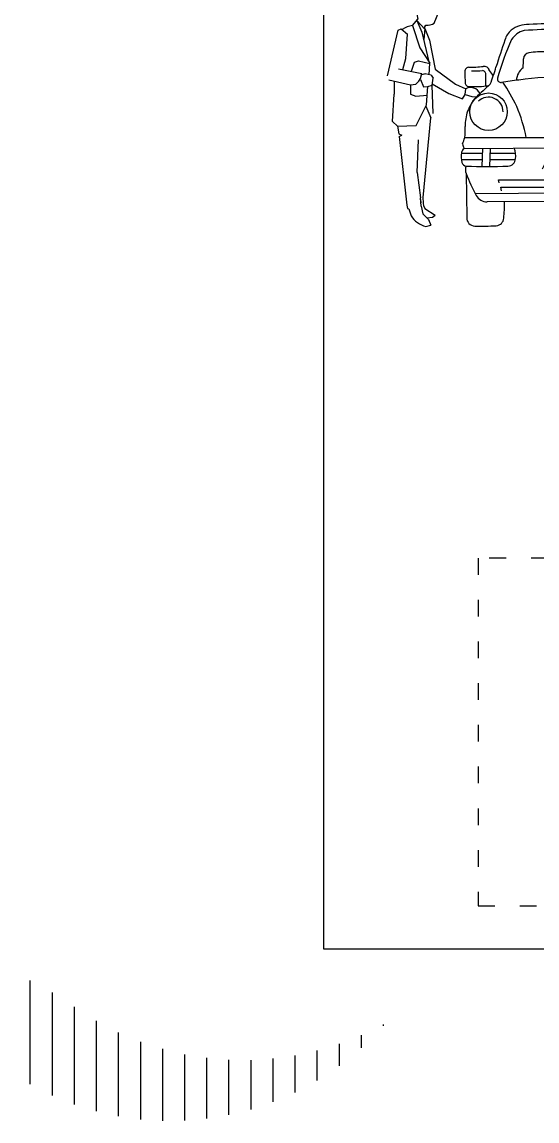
# Model space of a CAD drawing. Header units: millimetres. Extents: x 577 to 2337, y 236 to 943.
# Drawn here: x 799.49 to 803.2, y 684.38 to 692.29 of the extents above; entities that cross this region are included whole.
import ezdxf

# ---------------------------------------------------------------- set-up
doc = ezdxf.new("R2010")
doc.units = ezdxf.units.MM
doc.header["$LTSCALE"] = 0.01
doc.linetypes.add('ACAD_ISO03W100', pattern=[30, 12, -18])
doc.layers.add('06-Furn', color=4, linetype='Continuous')
doc.layers.add('08-Hatch', color=5, linetype='Continuous')

# ---------------------------------------------------------------- blocks, each defined once
blk = doc.blocks.new('bo1')
at = {"layer": '06-Furn', "color": 234}
for p, q in [((809.6486486764876, 716.0915444560279), (809.6512617190301, 716.1287956116585)), ((809.6512617190301, 716.1287956116585), (809.6725329689928, 716.161288480061)), ((809.8055470575426, 716.1687388602778), (809.8241243700528, 716.1267850505434)), ((809.6486486764876, 716.0915444560279), (809.6747302933333, 715.9604585535047)), ((809.825591955948, 716.0136130099716), (809.8241243700528, 716.1267850505434)), ((809.7934646620774, 715.9304212860819), (809.825591955948, 716.0136130099716)), ((809.5341636308589, 715.8812461306446), (809.5562768701121, 715.8910380971414)), ((809.5562768701121, 715.8910380971414), (809.6017602288989, 715.8515281850165)), ((809.6376122538865, 715.9155118650242), (809.6747302933333, 715.9604585535047)), ((809.6376122538865, 715.9155118650242), (809.6900200543158, 715.7540072871628)), ((809.666635401752, 715.9506563501658), (809.7039711458451, 715.8663408817575)), ((809.7256350839276, 715.8890151472675), (809.666635401752, 715.9506563501658)), ((809.7260343272628, 715.8936385465516), (809.7192608058468, 715.8151984292736)), ((809.7249180514041, 715.9053400386287), (809.7329670063285, 715.9176352085694)), ((809.7260343272628, 715.8936385465516), (809.7249180514041, 715.9053400386287)), ((809.7260343272628, 715.8936385465516), (809.7586906160185, 715.8098927263419)), ((809.456367276003, 715.5528800313947), (809.5341636308589, 715.8812461306446)), ((809.5895957161706, 715.678133915596), (809.6017602288989, 715.8515281850165)), ((809.7039711458451, 715.8663408817575), (809.7551314641454, 715.6545363327253)), ((809.6900200543158, 715.7540072871628), (809.7622087913004, 715.6437242724605)), ((809.7586906160185, 715.8098927263419), (809.8003607748881, 715.6014545454943)), ((809.5668853436215, 715.5978836084317), (809.5895957161706, 715.678133915596)), ((809.6504581812085, 715.6515641608457), (809.6804312124239, 715.6605902865012)), ((809.6804312124239, 715.6605902865012), (809.7620712493986, 715.6417637354413)), ((809.5355988482282, 715.604075506503), (809.704382703373, 715.5706715597192)), ((809.6300112242633, 715.5853903900737), (809.6504581812085, 715.6515641608457)), ((809.7563918104995, 715.5608084040833), (809.7622087913004, 715.6437242724605)), ((809.8003607748881, 715.6014545454943), (809.9447202957004, 715.4934703128284)), ((809.4653934016594, 715.52290700018), (809.6228373562691, 715.4885919875948)), ((809.5036549213554, 715.5145678770093), (809.5058601539207, 715.4219314692515)), ((809.6595045751305, 715.49208989461), (809.682285792634, 715.5133154509946)), ((809.682285792634, 715.5133154509946), (809.694859546759, 715.5328634445801)), ((809.6932568714794, 715.5261438173427), (809.7168373414327, 715.4728919425579)), ((809.694859546759, 715.5328634445801), (809.704382703373, 715.5706715597192)), ((809.7269917279027, 715.5663628939252), (809.7013932350959, 715.5588029991768)), ((809.7264261833255, 715.5663089432195), (809.7269917279027, 715.5663628939252)), ((809.7703705743357, 715.5581674284505), (809.7269917279027, 715.5663628939252)), ((809.7703705743357, 715.5581674284505), (809.7849249186334, 715.5348885848811)), ((809.7773663883663, 715.4848329907278), (809.7849249186334, 715.5348885848811)), ((810.637487175227, 715.4385323217825), (810.6530464469107, 715.500526656931)), ((810.6530464469107, 715.500526656931), (810.9404231685986, 715.4978437149216)), ((810.9404231685986, 715.4978437149216), (811.2061529340718, 715.4991178418672)), ((811.2061529340718, 715.4991178418672), (811.221572701572, 715.4370886608481)), ((809.4939596422838, 715.2234580461449), (809.5058601539207, 715.4219314692515)), ((809.6228373562691, 715.4885919875948), (809.6595045751305, 715.49208989461)), ((809.6228373562691, 715.4885919875948), (809.6231389826538, 715.4207857685124)), ((809.6231389826538, 715.4207857685124), (809.6615551550228, 715.4059500660973)), ((809.7168373414327, 715.4728919425579), (809.7473933571509, 715.4758068650711)), ((809.7382221669646, 715.3450797362839), (809.7473933571509, 715.4758068650711)), ((809.7473933571509, 715.4758068650711), (809.7773663883663, 715.4848329907278)), ((809.7843824706625, 715.281997317984), (809.7773663883663, 715.4848329907278)), ((809.7789392136114, 715.4952488651589), (809.8989333049154, 715.4249920643101)), ((809.8989333049154, 715.4249920643101), (809.9951034930564, 715.3875842746273)), ((809.9447202957004, 715.4934703128284), (810.0199793582452, 715.459450294571)), ((809.9951034930564, 715.3875842746273), (810.0147693470576, 715.4186429606434)), ((810.0147693470576, 715.4186429606434), (810.0199793582452, 715.459450294571)), ((810.0147693470576, 715.4186429606434), (810.0639744428249, 715.4050104171292)), ((809.6615551550228, 715.4059500660973), (809.7430378636034, 715.4137231927978)), ((809.6630430186786, 715.1964202057085), (809.7382221669646, 715.3450797362839)), ((810.0639744428249, 715.4050104171292), (810.0969266901319, 715.4015139013544)), ((809.7333513196684, 715.3354481045211), (809.7689637837448, 715.2496923487588)), ((809.4939596422838, 715.2234580461449), (809.5280135650174, 715.189705749796)), ((809.5280135650174, 715.189705749796), (809.6630430186786, 715.1964202057085)), ((809.5280135650174, 715.189705749796), (809.5393716286835, 715.1352879060063)), ((809.7125967013942, 714.6769679385039), (809.7689637837448, 715.2496923487588)), ((810.9346904308114, 715.1586522318935), (810.9018982722847, 715.2039801830501)), ((810.9752558851106, 715.2300910988665), (810.9195300258945, 715.2308670033631)), ((810.9563853693181, 715.1577492905012), (810.9928306840521, 715.2001955842238)), ((809.5393716286835, 715.1352879060063), (809.5588712071195, 715.1248144532268)), ((809.5405120200584, 715.1166848190938), (809.5588712071195, 715.1248144532268)), ((809.5405120200584, 715.1166848190938), (809.5961390268039, 714.6236341392292)), ((810.0131450047267, 715.1090942894621), (810.9436159452454, 715.1080476767925)), ((810.9436159452454, 715.1080476767925), (811.8451721759194, 715.1062469183485)), ((809.6706623537433, 714.8579720948013), (809.679064958365, 715.0931127367701)), ((810.0083033212433, 715.0310588852985), (810.9442125335482, 715.0352120915445)), ((810.1396877397493, 715.0316419189726), (810.1350396353811, 714.9008231703879)), ((810.1954197755186, 715.0318892363825), (810.1892858455686, 714.9007716531592)), ((810.9442125335482, 715.0352120915445), (811.8498382957479, 715.0282008195895)), ((811.6627241829484, 715.0294521128485), (811.6685631302827, 714.8983210622932)), ((811.7184555213099, 715.0290794191637), (811.7228093191007, 714.8982505450654)), ((810.1383708389477, 714.9945783546386), (809.9884537904437, 714.9948197136796)), ((810.1367204021809, 714.9481275747198), (809.9887461195177, 714.9483658060158)), ((810.3784042662884, 714.9477384756424), (810.1914971200678, 714.9480393869121)), ((810.378479053834, 714.9941917922656), (810.1936701365486, 714.9944893254974)), ((810.5966524027391, 714.937612955338), (810.5995308129715, 714.9435325926129)), ((810.5995308129715, 714.9435325926129), (810.9449853191983, 714.9408651273948)), ((811.4795508464596, 714.9457132139028), (811.6664581966762, 714.9455936510162)), ((811.479580562249, 714.9921665812249), (811.6643896812312, 714.9920483605488)), ((811.7196890391862, 714.9920129860652), (811.8696062513046, 714.9919170854223)), ((811.7212349743423, 714.9455586108193), (811.8692094185027, 714.945463952939)), ((810.5707603098491, 714.8828644033015), (810.5966524027391, 714.937612955338)), ((810.9449853191983, 714.9408651273948), (811.2584153976132, 714.9420047961862)), ((811.2584153976132, 714.9420047961862), (811.2612804835227, 714.9360786985012)), ((811.2612804835227, 714.9360786985012), (811.2870493464799, 714.8812720371748)), ((809.6706623537433, 714.8579720948013), (809.6942630919639, 714.6752189849964)), ((810.0225701572855, 714.850318281136), (810.0269603954877, 714.5338939180324)), ((810.2593002974246, 714.783748791549), (810.2561635018066, 714.805793667892)), ((810.2561635018066, 714.805793667892), (810.9460994966868, 714.8048387085978)), ((810.9460994966868, 714.8048387085978), (811.6014719771994, 714.8034937678708)), ((811.6014719771994, 714.8034937678708), (811.5982855965268, 714.7814560039801)), ((811.8351648948811, 714.8474927680031), (811.8300628275393, 714.5310790820326)), ((810.0872318660696, 714.7060881507455), (810.9468591894766, 714.712090210403)), ((810.2727971127171, 714.7515144990862), (810.9465352843109, 714.7516347719461)), ((810.2764932980064, 714.7254570396285), (810.2727971127171, 714.7515144990862)), ((810.9465352843109, 714.7516347719461), (811.5847162998981, 714.7492521560303)), ((810.9468591894766, 714.712090210403), (811.7701788841588, 714.7034084680158)), ((811.5847162998981, 714.7492521560303), (811.5809615041218, 714.7232030775735)), ((809.7000929369888, 714.6141069535606), (809.6942630919639, 714.6752189849964)), ((809.6977609989783, 714.6385517661348), (809.6954290609686, 714.6629965787091)), ((809.7160946084094, 714.6403007196426), (809.7125967013942, 714.6769679385039)), ((809.7184265464199, 714.6158559070683), (809.7160946084094, 714.6403007196426)), ((810.9473642013037, 714.6504349083075), (810.1725808111224, 714.6458987188194)), ((811.684694750642, 714.6434111926169), (810.9473642013037, 714.6504349083075)), ((809.5961390268039, 714.6236341392292), (809.6013703708638, 714.5986307793306)), ((809.6013703708638, 714.5986307793306), (809.6108018959377, 714.5959373667699)), ((809.6108018959377, 714.5959373667699), (809.6264769138154, 714.5454153084196)), ((809.7000929369888, 714.6141069535606), (809.7114510006548, 714.5596891097709)), ((809.7114510006548, 714.5596891097709), (809.7505363364943, 714.51936899876)), ((809.7184265464199, 714.6158559070683), (809.7262867030707, 714.59810528214)), ((809.7262867030707, 714.59810528214), (809.7987567981726, 714.5495172833762)), ((809.781589157747, 714.5355459235814), (809.7987567981726, 714.5495172833762)), ((809.7324181744802, 714.4691870316226), (809.7685024088397, 714.4787961417811)), ((809.7388107357425, 714.5314650320631), (809.781589157747, 714.5355459235814)), ((809.7505363364943, 714.51936899876), (809.7685024088397, 714.4787961417811))]:
    blk.add_line(p, q, dxfattribs=at)
for centre in [(810.1831228831508, 715.294488622963), (811.6756117977421, 715.2920231713902)]:
    blk.add_circle(centre, 0.1349044602841181, dxfattribs=at)
for centre, radius, start, end in [((809.743297991936, 716.0889945764851), 0.1011637136842106, 52.0240990870298, 134.3876993552543), ((809.6718372580775, 715.7183552241144), 0.2001051284210526, 99.84795040577653, 123.1913343763586), ((809.743297991936, 716.0182700320789), 0.1011637136842106, 264.1386535874892, 299.7288439033647), ((810.4719510039582, 715.706829302964), 0.2154899932213937, 89.26733732344682, 125.9240070696557), ((810.8947684790894, 709.0815182776587), 6.812074645699747, 89.6432551974028, 93.83823348842925), ((810.7989751590911, 710.1828601346862), 5.748594559402073, 88.63200565032511, 93.23367625499945), ((811.0352782880697, 709.8772755750772), 6.053351295966879, 86.6838091744283, 90.93768349851416), ((810.9175993181694, 708.4517671911324), 7.441719455981219, 86.11907211310933, 89.84922206454759), ((811.3877120250183, 715.7050125666811), 0.2154899932262588, 53.94709806066428, 90.60376780688196), ((812.1560533328869, 714.9960181722472), 1.983260214923673, 155.6446149250295, 164.2347245500297), ((810.4548198183377, 715.7632423464391), 0.1609085362273462, 132.7861279271836, 163.0979431267088), ((810.4727575377962, 715.7367426203175), 0.1455935549045747, 103.4997083397853, 147.9955136521641), ((811.3829345354019, 715.7258919974985), 0.1553366682484974, 38.38983528009877, 75.7091103457247), ((809.8487432054932, 715.0451657213673), 1.829256692447855, 15.45220257016043, 25.14227641798862), ((811.4049700762262, 715.7613869284314), 0.1609085362308022, 16.77316200931347, 47.08497720883818), ((830.9207109682654, 708.9141051612792), 21.74239802223233, 161.5084611438879, 162.0473534874305), ((790.9237226350671, 708.9583079196808), 21.74239802231617, 17.82375164474486, 18.3626439882874), ((809.4024468915438, 715.699919564497), 1.03371241638811, 355.0518133019925, 358.6056348319532), ((810.4779495423292, 715.6770207888554), 0.04215670698041128, 95.25770079646912, 183.0668629802308), ((810.5652582383447, 715.0427428109372), 0.6823754421577998, 87.22555053527925, 97.67821352615691), ((810.6098991417972, 715.0420417358339), 0.6823754421674031, 80.52230039819635, 90.97496338907318), ((810.7170822471281, 715.6732652648752), 0.0421567069806612, 355.1336509381172, 82.94281312200053), ((811.7927735679987, 715.662380035291), 1.033712416503053, 179.5948790922145, 183.1487006221749), ((810.0667928086403, 715.6635347839655), 1.033712416345189, 356.7224045130092, 0.2762260429698021), ((811.1425058952165, 715.6720000700576), 0.04215670698983907, 96.92829200978083, 184.7374541936995), ((811.2482687048944, 715.0405370151282), 0.6823754421517284, 88.89614174029218, 99.34880473116904), ((811.2929110726567, 715.0411376625829), 0.6823754421495715, 82.19289161214868, 92.64555460302509), ((811.3816464434759, 715.6752176225477), 0.04215670697894762, 356.8042421599885, 84.61340434377216), ((812.4571978867643, 715.6956968486819), 1.033712416431266, 181.2654702997746, 184.8192918297354), ((810.0432462083635, 715.5841272387518), 0.03112425079241113, 99.45589010107547, 192.7305684917314), ((811.7468055865919, 715.5961695074593), 1.734021519645997, 180.6245423365358, 183.0331876051754), ((810.0359369210674, 716.8095988085361), 1.194772241714118, 270.1053071675954, 275.2798271790788), ((810.0663972535635, 721.1675377345617), 5.577970798562181, 269.932033447123, 270.767462657256), ((810.1380529475083, 715.5634440638771), 0.02679826508779419, 351.9638759757218, 83.44846453746595), ((810.1538999298356, 715.5850364501695), 0.03577003466344066, 10.09780846133421, 102.9565293049735), ((810.2652208570426, 715.6244904859195), 0.08302437007857422, 203.5576698206214, 235.7628837080718), ((808.9797114921214, 715.9691089053402), 1.305910294820659, 338.5962560944122, 344.3024754909972), ((810.4998672180624, 715.5169591921202), 0.115595926405123, 125.7643929771978, 178.0289510103559), ((810.6901491589908, 715.5139708581232), 0.1155959264050474, 12.79732556168558, 52.43612093549996), ((811.1690805604497, 715.5126454767011), 0.1155959264028817, 127.4349841939371, 167.0697155804449), ((811.3593687425415, 715.5152057376741), 0.1155959264194696, 1.842154114106366, 54.1067121472368), ((812.880537795031, 715.9639345067538), 1.305910294855946, 195.5686296403923, 201.2748490369774), ((811.5881191835581, 715.6206359364301), 0.08302437010722516, 308.6997552148929, 337.3809160980543), ((811.7000714586105, 715.5830107070151), 0.03577003466389939, 77.98205661768084, 170.8407774613533), ((811.7162700127224, 715.5616808021956), 0.02679826508905228, 97.49012138415137, 188.9747099458189), ((811.7979594737037, 716.8093410774112), 1.194772241667396, 265.6587587290596, 270.8332787405432), ((811.696117216678, 721.1661963276117), 5.577970798698362, 270.1711232591169, 271.0065524692498), ((811.8107252269098, 715.5839142009918), 0.0311242507869635, 348.2080174319604, 81.48269582263597), ((810.1071971584921, 715.56804938959), 1.734021519859056, 357.9053983143854, 0.3140435830247971), ((810.0446419532566, 715.5048064514364), 0.0294312189682929, 180.7624336850227, 274.5813450782017), ((808.5340071263772, 715.5410469092146), 1.630687592591552, 357.8523031166885, 0.6553290387842052), ((810.2729240958165, 715.5308596211219), 0.02583854413804876, 171.0843224228724, 276.074559839993), ((810.612468683001, 713.5662331795277), 1.967969072521872, 96.18053861353516, 99.85446402336117), ((808.9466928493177, 714.6310929141356), 1.601240509053708, 25.97976237781868, 33.16740440865424), ((810.6697772489988, 713.700119217933), 1.842414796730679, 87.01855502933894, 98.40119050234341), ((810.2910396469555, 675.9676665031457), 39.57521915981865, 89.06027148036826, 89.31292111311083), ((810.6578535208425, 757.2605476231946), 41.72393943795036, 270.3875839978603, 270.5984962615251), ((811.1853719093546, 713.6987525968781), 1.842414796784027, 81.46991462720005, 92.85255010020428), ((811.2423791353785, 713.5647379738491), 1.967969072445759, 80.01664111036587, 83.69056652019191), ((812.9105463026656, 714.6258476213512), 1.601240509005513, 146.7037007234473, 153.891342754283), ((811.5863425614688, 715.5285955916315), 0.02583854414219039, 263.7965452995115, 8.786782716658237), ((813.3204674958617, 715.565562016779), 1.630687592564634, 180.2832568711292, 183.0862827932249), ((811.8106289978741, 715.5045811930765), 0.02943121896604785, 266.3572408398661, 0.1761522328975111), ((810.0554785137792, 715.3954012134282), 0.07322781978947368, 24.0451125775249, 118.9971459673896), ((810.074289008324, 716.2861742258684), 0.811164358052734, 268.071592407837, 277.8149477139253), ((816.2630751848186, 708.8187801175067), 9.019632549474355, 132.2759042028816, 133.1686406204577), ((805.5811068825956, 708.8300087436835), 9.019632548717603, 46.70246451665919, 47.59520093423522), ((811.7681865836876, 716.2853584905669), 0.8111643580527456, 263.4142800479628, 272.8669935066949), ((810.332636211521, 715.1855323100565), 0.3202405269138255, 138.6294499025509, 159.4698444348015), ((810.1831228831508, 715.294488622963), 0.1048984562370226, 359.4917000674835, 133.6906985476907), ((811.6756117977421, 715.2920231713902), 0.1048984562370226, 47.24788736863091, 181.4468858488155), ((811.5258537354047, 715.183403485053), 0.3202405269500584, 20.40126069222284, 41.24165522447654), ((810.3389807206113, 715.1921966603425), 0.3239555356507186, 160.9673562473635, 180.6029621499806), ((809.3100119256776, 714.8786090317818), 1.167929328286178, 11.35688275552168, 22.870386296982), ((812.5477849673381, 714.8741804490315), 1.167929328270811, 157.0007188349337, 168.5142223763941), ((811.519524234815, 715.1900820913263), 0.3239555356196726, 359.268142980875, 18.90374888349127), ((809.4473900436168, 715.1624385572636), 0.5682642756048235, 354.5514826955492, 2.65761184700931), ((810.9185508028194, 715.2122844973194), 0.01860828870934126, 86.98353368988961, 206.5045984993402), ((810.975007107783, 715.2098312071889), 0.020261419026032, 331.6038525627699, 89.29648317971703), ((812.4110457106239, 715.158318307342), 0.5682642755229973, 177.2134932857728, 185.3196224372322), ((807.3174215574775, 716.0730901425038), 2.863054655219122, 339.3581451063854, 340.3109067810312), ((810.9458124925097, 715.1647983834335), 0.01270729850024027, 208.9254353865996, 326.3080251745599), ((814.5430574440921, 716.0641759304758), 2.863054655880477, 199.5601983495544, 200.5129600242001), ((810.0396267822446, 714.9902237214353), 0.05146522920219269, 127.4907593587445, 168.4992534567459), ((810.0660478957401, 715.0700055633775), 0.06965112789618821, 185.119144971154, 213.9982751338743), ((810.2501482237469, 714.9767048372432), 0.129516777086312, 350.7144774043361, 25.59179333004624), ((811.6078717283077, 714.9743909725632), 0.1295167771072123, 154.279311810109, 189.1566277358106), ((811.7921814832657, 715.0672773035024), 0.06965112792047669, 325.8728300111704, 354.7519601738708), ((811.8184230496908, 714.9874362255102), 0.05146522918708283, 11.37185168463381, 52.38034578264895), ((810.178883613418, 714.972790192908), 0.191699810283114, 171.6934619272751, 193.3099483944652), ((810.3204781870033, 714.9613952357068), 0.05776068075204198, 272.2248413448544, 354.4477869948975), ((811.5375075019318, 714.9592396267068), 0.05776068074578942, 185.4233181455729, 267.6462637957437), ((811.6791273517487, 714.9703160185603), 0.1916998102879248, 346.5611567351628, 8.1776432023575), ((810.0288454198105, 714.9413234776769), 0.0386469095880234, 199.1317061761761, 260.5233677541089), ((810.0878048210443, 714.8768694737362), 0.0704310101036403, 158.0433413713363, 202.1468388765152), ((810.1660845792615, 719.0303839501682), 4.129677471966884, 268.0072393801469, 272.1737124696992), ((811.7010544704302, 719.0278707151576), 4.129677471995996, 267.6973926616256, 271.863865751178), ((811.7699901267666, 714.874190647806), 0.07043101010744487, 337.7242662440919, 21.82776374932395), ((811.8290943769842, 714.9385118513254), 0.03864690958173678, 279.3477373858274, 340.7393989637006), ((811.1738797640006, 715.2798673135919), 1.228831225920954, 200.4603448569637, 208.5902356941289), ((810.6848245312742, 715.2796307431948), 1.228831225899672, 331.2808694418031, 339.4107602789676), ((810.1714986394004, 714.7327540664521), 0.08686208901496752, 208.1159335517996, 270.7138381908342), ((809.4379739257026, 714.617041174832), 0.8597642216185927, 354.106630175415, 1.972126738527295), ((812.4192348581819, 714.6129011221082), 0.8597642216407195, 177.898978392004, 185.764474955116), ((811.6859723127159, 714.7302638859749), 0.08686208901697277, 269.1572669378812, 331.7551715768715), ((809.7779106812201, 714.6441417104473), 0.1807735831578948, 213.1021164060119, 255.4244884055653), ((810.0865008481059, 714.5320716521924), 0.05956833177764066, 178.246980734943, 267.5778425388353), ((810.1410735784348, 716.4903622921607), 2.018613222262843, 268.37935062734, 272.7876771795537), ((810.2330130083507, 714.5342455313431), 0.06043026562448528, 275.9228255389648, 354.7944905740366), ((811.6240115270816, 714.5318942382363), 0.06043026562008487, 185.0766145636028, 263.948279598713), ((811.7203512788448, 716.487799218749), 2.018613222217815, 267.083427952051, 271.4917545042645), ((811.7705184261524, 714.5293907652689), 0.05956833177134396, 272.2932625894724, 1.624124393312248)]:
    blk.add_arc(centre, radius, start, end, dxfattribs=at)

msp = doc.modelspace()

# ---------------------------------------------------------------- hatches: boundary and pattern name
at = {"layer": '08-Hatch'}
h = msp.add_hatch(dxfattribs=at)
h.set_pattern_fill('ANSI31', color=152, scale=0.05, angle=45, style=0)
h.set_pattern_definition([(90, (84.54274276970068, 74.1376584349307), (-0.15875, 2.775557561562891e-17), [])])
edge = h.paths.add_edge_path()
edge.add_arc((794.7457833854858, 683.1626688699195), 4.544327523703203, 22.98512830568859, 33.99046070996809, ccw=False)
edge.add_arc((797.4904059698273, 680.7138852070146), 4.461704117580211, 64.89690921518832, 71.185626648582, ccw=False)
edge.add_arc((800.5612854801477, 686.4413125301206), 2.057712040163028, 235.0763062703643, 318.9012385987684)
edge.add_arc((801.0829860790406, 686.9298172066926), 2.109170121146461, 233.8514303016961, 299.1989447879233, ccw=False)
edge.add_arc((798.1990608141899, 682.7474120825577), 2.972476513985596, 56.51973834058565, 83.92526986796507)

# ---------------------------------------------------------------- linework, layer by layer
at = {"layer": '06-Furn', "color": 5}
msp.add_lwpolyline([(801.6624783876987, 711.6769657249872), (801.6624783876987, 685.6204887824321), (809.5617477376104, 685.6204887824321), (809.5617477376104, 711.6769657249872)], close=True, dxfattribs=at)
at = {"layer": '06-Furn', "color": 5, "linetype": 'ACAD_ISO03W100'}
msp.add_lwpolyline([(802.7738129762282, 685.9319040944501), (807.4738129762283, 685.9319040944501), (807.4738129762283, 688.4319040944501), (802.7738129762282, 688.4319040944501)], close=True, dxfattribs=at)

# ---------------------------------------------------------------- block references
at = {"layer": '06-Furn', "color": 5}
msp.add_blockref('bo1', (-7.335218712676351, -23.65194767313642), dxfattribs=at)

doc.saveas('drawing.dxf')
